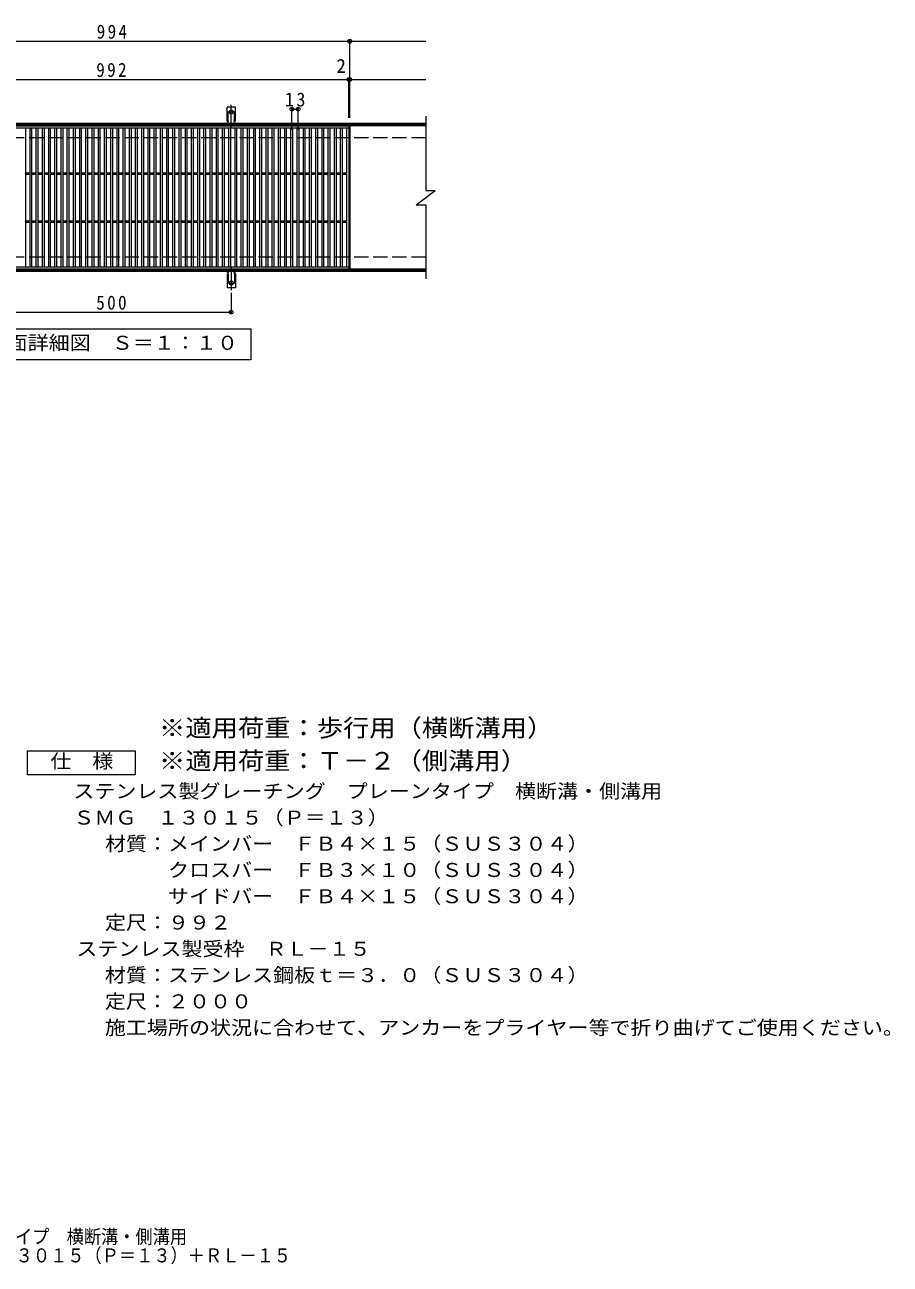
# Model space of a CAD drawing. Units: millimetres, scale not verified, with parts at other scales. Extents: x -1744 to 1629, y -1367 to 1226.
# Drawn here: x -182 to 1629, y -1367 to 1226 of the extents above; entities that cross this region are included whole.
import ezdxf
from ezdxf.enums import TextEntityAlignment as Align

# ---------------------------------------------------------------- set-up
doc = ezdxf.new("R2010")
doc.units = ezdxf.units.MM
doc.header["$LTSCALE"] = 10
doc.header["$PDMODE"] = 32
doc.header["$PDSIZE"] = 8
for name, pattern in [('CHAIN2', [12, 9, -1, 1, -1]), ('DASHED2', [3, 2, -1]), ('DASHED3', [4, 3, -1])]:
    doc.linetypes.add(name, pattern=pattern)
for name, color, linetype, lineweight in [('C-1', 2, 'Continuous', 9), ('C-2', 3, 'Continuous', 9), ('C-4', 7, 'Continuous', 9), ('C-5', 7, 'Continuous', 9), ('C-A', 3, 'Continuous', 9), ('D-5', 7, 'Continuous', 9)]:
    doc.layers.add(name, color=color, linetype=linetype, lineweight=lineweight)
doc.layers.add('F-5_F-5ﾚｲﾔ', color=2, linetype='Continuous')
doc.styles.add('ＭＳ ゴシック', font='')
doc.styles.get('ＭＳ ゴシック').set_extended_font_data('MS Gothic')

msp = doc.modelspace()

# ---------------------------------------------------------------- linework, layer by layer
at = {"layer": 'C-1'}
for p, q in [((656.57, 1019.98), (-648.43, 1019.98)), ((656.57, 1016.98), (-648.43, 1016.98)), ((656.57, 712.98), (-648.43, 712.98)), ((656.57, 709.98), (-648.43, 709.98))]:
    msp.add_line(p, q, dxfattribs=at)
at = {"layer": 'C-1', "linetype": 'DASHED3'}
for p, q in [((656.57, 989.98), (-648.43, 989.98)), ((656.57, 739.98), (-648.43, 739.98))]:
    msp.add_line(p, q, dxfattribs=at)
at = {"layer": 'C-2'}
for p, q in [((495.57, 1014.98), (495.57, 714.98)), ((497.57, 1014.98), (497.57, 714.98)), ((656.57, 1014.98), (497.57, 1014.98)), ((656.57, 1034.98), (656.57, 879.98)), ((-496.43, 1010.98), (495.57, 1010.98)), ((-180.43, 718.98), (-180.43, 1010.98)), ((-171.43, 718.98), (-171.43, 1010.98)), ((-167.43, 718.98), (-167.43, 1010.98)), ((-158.43, 718.98), (-158.43, 1010.98)), ((-154.43, 718.98), (-154.43, 1010.98)), ((-145.43, 718.98), (-145.43, 1010.98)), ((-141.43, 718.98), (-141.43, 1010.98)), ((-132.43, 718.98), (-132.43, 1010.98)), ((-128.43, 718.98), (-128.43, 1010.98)), ((-119.43, 718.98), (-119.43, 1010.98)), ((-115.43, 718.98), (-115.43, 1010.98)), ((-106.43, 718.98), (-106.43, 1010.98)), ((-102.43, 718.98), (-102.43, 1010.98)), ((-93.43, 718.98), (-93.43, 1010.98)), ((-89.43, 718.98), (-89.43, 1010.98)), ((-80.43, 718.98), (-80.43, 1010.98)), ((-76.43, 718.98), (-76.43, 1010.98)), ((-67.43, 718.98), (-67.43, 1010.98)), ((-63.43, 718.98), (-63.43, 1010.98)), ((-54.43, 718.98), (-54.43, 1010.98)), ((-50.43, 718.98), (-50.43, 1010.98)), ((-41.43, 718.98), (-41.43, 1010.98)), ((-37.43, 718.98), (-37.43, 1010.98)), ((-28.43, 718.98), (-28.43, 1010.98)), ((-24.43, 718.98), (-24.43, 1010.98)), ((-15.43, 718.98), (-15.43, 1010.98)), ((-11.43, 718.98), (-11.43, 1010.98)), ((-2.43, 718.98), (-2.43, 1010.98)), ((1.57, 718.98), (1.57, 1010.98)), ((10.57, 718.98), (10.57, 1010.98)), ((14.57, 718.98), (14.57, 1010.98)), ((23.57, 718.98), (23.57, 1010.98)), ((27.57, 718.98), (27.57, 1010.98)), ((36.57, 718.98), (36.57, 1010.98)), ((40.57, 718.98), (40.57, 1010.98)), ((49.57, 718.98), (49.57, 1010.98)), ((53.57, 718.98), (53.57, 1010.98)), ((62.57, 718.98), (62.57, 1010.98)), ((66.57, 718.98), (66.57, 1010.98)), ((75.57, 718.98), (75.57, 1010.98)), ((79.57, 718.98), (79.57, 1010.98)), ((88.57, 718.98), (88.57, 1010.98)), ((92.57, 718.98), (92.57, 1010.98)), ((101.57, 718.98), (101.57, 1010.98)), ((105.57, 718.98), (105.57, 1010.98)), ((114.57, 718.98), (114.57, 1010.98)), ((118.57, 718.98), (118.57, 1010.98)), ((127.57, 718.98), (127.57, 1010.98)), ((131.57, 718.98), (131.57, 1010.98)), ((140.57, 718.98), (140.57, 1010.98)), ((144.57, 718.98), (144.57, 1010.98)), ((153.57, 718.98), (153.57, 1010.98)), ((157.57, 718.98), (157.57, 1010.98)), ((166.57, 718.98), (166.57, 1010.98)), ((170.57, 718.98), (170.57, 1010.98)), ((179.57, 718.98), (179.57, 1010.98)), ((183.57, 718.98), (183.57, 1010.98)), ((192.57, 718.98), (192.57, 1010.98)), ((196.57, 718.98), (196.57, 1010.98)), ((205.57, 718.98), (205.57, 1010.98)), ((209.57, 718.98), (209.57, 1010.98)), ((218.57, 718.98), (218.57, 1010.98)), ((222.57, 718.98), (222.57, 1010.98)), ((231.57, 718.98), (231.57, 1010.98)), ((235.57, 718.98), (235.57, 1010.98)), ((244.57, 718.98), (244.57, 1010.98)), ((248.57, 718.98), (248.57, 1010.98)), ((257.57, 718.98), (257.57, 1010.98)), ((261.57, 718.98), (261.57, 1010.98)), ((270.57, 718.98), (270.57, 1010.98)), ((274.57, 718.98), (274.57, 1010.98)), ((283.57, 718.98), (283.57, 1010.98)), ((287.57, 718.98), (287.57, 1010.98)), ((296.57, 718.98), (296.57, 1010.98)), ((300.57, 718.98), (300.57, 1010.98)), ((309.57, 718.98), (309.57, 1010.98)), ((313.57, 718.98), (313.57, 1010.98)), ((322.57, 718.98), (322.57, 1010.98)), ((326.57, 718.98), (326.57, 1010.98)), ((335.57, 718.98), (335.57, 1010.98)), ((339.57, 718.98), (339.57, 1010.98)), ((348.57, 718.98), (348.57, 1010.98)), ((352.57, 718.98), (352.57, 1010.98)), ((361.57, 718.98), (361.57, 1010.98)), ((365.57, 718.98), (365.57, 1010.98)), ((374.57, 718.98), (374.57, 1010.98)), ((378.57, 718.98), (378.57, 1010.98)), ((387.57, 718.98), (387.57, 1010.98)), ((391.57, 718.98), (391.57, 1010.98)), ((400.57, 718.98), (400.57, 1010.98)), ((404.57, 718.98), (404.57, 1010.98)), ((413.57, 718.98), (413.57, 1010.98)), ((417.57, 718.98), (417.57, 1010.98)), ((426.57, 718.98), (426.57, 1010.98)), ((430.57, 718.98), (430.57, 1010.98)), ((439.57, 718.98), (439.57, 1010.98)), ((443.57, 718.98), (443.57, 1010.98)), ((452.57, 718.98), (452.57, 1010.98)), ((456.57, 718.98), (456.57, 1010.98)), ((465.57, 718.98), (465.57, 1010.98)), ((469.57, 718.98), (469.57, 1010.98)), ((478.57, 718.98), (478.57, 1010.98)), ((482.57, 718.98), (482.57, 1010.98)), ((491.57, 718.98), (491.57, 1010.98)), ((-180.43, 916.48), (-171.43, 916.48)), ((-180.43, 913.48), (-171.43, 913.48)), ((-167.43, 916.48), (-158.43, 916.48)), ((-167.43, 913.48), (-158.43, 913.48)), ((-154.43, 916.48), (-145.43, 916.48)), ((-154.43, 913.48), (-145.43, 913.48)), ((-141.43, 916.48), (-132.43, 916.48)), ((-141.43, 913.48), (-132.43, 913.48)), ((-128.43, 916.48), (-119.43, 916.48)), ((-128.43, 913.48), (-119.43, 913.48)), ((-115.43, 916.48), (-106.43, 916.48)), ((-115.43, 913.48), (-106.43, 913.48)), ((-102.43, 916.48), (-93.43, 916.48)), ((-102.43, 913.48), (-93.43, 913.48)), ((-89.43, 916.48), (-80.43, 916.48)), ((-89.43, 913.48), (-80.43, 913.48)), ((-76.43, 916.48), (-67.43, 916.48)), ((-76.43, 913.48), (-67.43, 913.48)), ((-63.43, 916.48), (-54.43, 916.48)), ((-63.43, 913.48), (-54.43, 913.48)), ((-50.43, 916.48), (-41.43, 916.48)), ((-50.43, 913.48), (-41.43, 913.48)), ((-37.43, 916.48), (-28.43, 916.48)), ((-37.43, 913.48), (-28.43, 913.48)), ((-24.43, 916.48), (-15.43, 916.48)), ((-24.43, 913.48), (-15.43, 913.48)), ((-11.43, 916.48), (-2.43, 916.48)), ((-11.43, 913.48), (-2.43, 913.48)), ((1.57, 916.48), (10.57, 916.48)), ((1.57, 913.48), (10.57, 913.48)), ((14.57, 916.48), (23.57, 916.48)), ((14.57, 913.48), (23.57, 913.48)), ((27.57, 916.48), (36.57, 916.48)), ((27.57, 913.48), (36.57, 913.48)), ((40.57, 916.48), (49.57, 916.48)), ((40.57, 913.48), (49.57, 913.48)), ((53.57, 916.48), (62.57, 916.48)), ((53.57, 913.48), (62.57, 913.48)), ((66.57, 916.48), (75.57, 916.48)), ((66.57, 913.48), (75.57, 913.48)), ((79.57, 916.48), (88.57, 916.48)), ((79.57, 913.48), (88.57, 913.48)), ((92.57, 916.48), (101.57, 916.48)), ((92.57, 913.48), (101.57, 913.48)), ((105.57, 916.48), (114.57, 916.48)), ((105.57, 913.48), (114.57, 913.48)), ((118.57, 916.48), (127.57, 916.48)), ((118.57, 913.48), (127.57, 913.48)), ((131.57, 916.48), (140.57, 916.48)), ((131.57, 913.48), (140.57, 913.48)), ((144.57, 916.48), (153.57, 916.48)), ((144.57, 913.48), (153.57, 913.48)), ((157.57, 916.48), (166.57, 916.48)), ((157.57, 913.48), (166.57, 913.48)), ((170.57, 916.48), (179.57, 916.48)), ((170.57, 913.48), (179.57, 913.48)), ((183.57, 916.48), (192.57, 916.48)), ((183.57, 913.48), (192.57, 913.48)), ((196.57, 916.48), (205.57, 916.48)), ((196.57, 913.48), (205.57, 913.48)), ((209.57, 916.48), (218.57, 916.48)), ((209.57, 913.48), (218.57, 913.48)), ((222.57, 916.48), (231.57, 916.48)), ((222.57, 913.48), (231.57, 913.48)), ((235.57, 916.48), (244.57, 916.48)), ((235.57, 913.48), (244.57, 913.48)), ((248.57, 916.48), (257.57, 916.48)), ((248.57, 913.48), (257.57, 913.48)), ((261.57, 916.48), (270.57, 916.48)), ((261.57, 913.48), (270.57, 913.48)), ((274.57, 916.48), (283.57, 916.48)), ((274.57, 913.48), (283.57, 913.48)), ((287.57, 916.48), (296.57, 916.48)), ((287.57, 913.48), (296.57, 913.48)), ((300.57, 916.48), (309.57, 916.48)), ((300.57, 913.48), (309.57, 913.48)), ((313.57, 916.48), (322.57, 916.48)), ((313.57, 913.48), (322.57, 913.48)), ((326.57, 916.48), (335.57, 916.48)), ((326.57, 913.48), (335.57, 913.48)), ((339.57, 916.48), (348.57, 916.48)), ((339.57, 913.48), (348.57, 913.48)), ((352.57, 916.48), (361.57, 916.48)), ((352.57, 913.48), (361.57, 913.48)), ((365.57, 916.48), (374.57, 916.48)), ((365.57, 913.48), (374.57, 913.48)), ((378.57, 916.48), (387.57, 916.48)), ((378.57, 913.48), (387.57, 913.48)), ((391.57, 916.48), (400.57, 916.48)), ((391.57, 913.48), (400.57, 913.48)), ((404.57, 916.48), (413.57, 916.48)), ((404.57, 913.48), (413.57, 913.48)), ((417.57, 916.48), (426.57, 916.48)), ((417.57, 913.48), (426.57, 913.48)), ((430.57, 916.48), (439.57, 916.48)), ((430.57, 913.48), (439.57, 913.48)), ((443.57, 916.48), (452.57, 916.48)), ((443.57, 913.48), (452.57, 913.48)), ((456.57, 916.48), (465.57, 916.48)), ((456.57, 913.48), (465.57, 913.48)), ((469.57, 916.48), (478.57, 916.48)), ((469.57, 913.48), (478.57, 913.48)), ((482.57, 916.48), (491.57, 916.48)), ((482.57, 913.48), (491.57, 913.48)), ((636.57, 849.98), (676.57, 879.98)), ((656.57, 879.98), (676.57, 879.98)), ((636.57, 849.98), (656.57, 849.98)), ((656.57, 849.98), (656.57, 694.98)), ((-180.43, 816.48), (-171.43, 816.48)), ((-180.43, 813.48), (-171.43, 813.48)), ((-167.43, 816.48), (-158.43, 816.48)), ((-167.43, 813.48), (-158.43, 813.48)), ((-154.43, 816.48), (-145.43, 816.48)), ((-154.43, 813.48), (-145.43, 813.48)), ((-141.43, 816.48), (-132.43, 816.48)), ((-141.43, 813.48), (-132.43, 813.48)), ((-128.43, 816.48), (-119.43, 816.48)), ((-128.43, 813.48), (-119.43, 813.48)), ((-115.43, 816.48), (-106.43, 816.48)), ((-115.43, 813.48), (-106.43, 813.48)), ((-102.43, 816.48), (-93.43, 816.48)), ((-102.43, 813.48), (-93.43, 813.48)), ((-89.43, 816.48), (-80.43, 816.48)), ((-89.43, 813.48), (-80.43, 813.48)), ((-76.43, 816.48), (-67.43, 816.48)), ((-76.43, 813.48), (-67.43, 813.48)), ((-63.43, 816.48), (-54.43, 816.48)), ((-63.43, 813.48), (-54.43, 813.48)), ((-50.43, 816.48), (-41.43, 816.48)), ((-50.43, 813.48), (-41.43, 813.48)), ((-37.43, 816.48), (-28.43, 816.48)), ((-37.43, 813.48), (-28.43, 813.48)), ((-24.43, 816.48), (-15.43, 816.48)), ((-24.43, 813.48), (-15.43, 813.48)), ((-11.43, 816.48), (-2.43, 816.48)), ((-11.43, 813.48), (-2.43, 813.48)), ((1.57, 816.48), (10.57, 816.48)), ((1.57, 813.48), (10.57, 813.48)), ((14.57, 816.48), (23.57, 816.48)), ((14.57, 813.48), (23.57, 813.48)), ((27.57, 816.48), (36.57, 816.48)), ((27.57, 813.48), (36.57, 813.48)), ((40.57, 816.48), (49.57, 816.48)), ((40.57, 813.48), (49.57, 813.48)), ((53.57, 816.48), (62.57, 816.48)), ((53.57, 813.48), (62.57, 813.48)), ((66.57, 816.48), (75.57, 816.48)), ((66.57, 813.48), (75.57, 813.48)), ((79.57, 816.48), (88.57, 816.48)), ((79.57, 813.48), (88.57, 813.48)), ((92.57, 816.48), (101.57, 816.48)), ((92.57, 813.48), (101.57, 813.48)), ((105.57, 816.48), (114.57, 816.48)), ((105.57, 813.48), (114.57, 813.48)), ((118.57, 816.48), (127.57, 816.48)), ((118.57, 813.48), (127.57, 813.48)), ((131.57, 816.48), (140.57, 816.48)), ((131.57, 813.48), (140.57, 813.48)), ((144.57, 816.48), (153.57, 816.48)), ((144.57, 813.48), (153.57, 813.48)), ((157.57, 816.48), (166.57, 816.48)), ((157.57, 813.48), (166.57, 813.48)), ((170.57, 816.48), (179.57, 816.48)), ((170.57, 813.48), (179.57, 813.48)), ((183.57, 816.48), (192.57, 816.48)), ((183.57, 813.48), (192.57, 813.48)), ((196.57, 816.48), (205.57, 816.48)), ((196.57, 813.48), (205.57, 813.48)), ((209.57, 816.48), (218.57, 816.48)), ((209.57, 813.48), (218.57, 813.48)), ((222.57, 816.48), (231.57, 816.48)), ((222.57, 813.48), (231.57, 813.48)), ((235.57, 816.48), (244.57, 816.48)), ((235.57, 813.48), (244.57, 813.48)), ((248.57, 816.48), (257.57, 816.48)), ((248.57, 813.48), (257.57, 813.48)), ((261.57, 816.48), (270.57, 816.48)), ((261.57, 813.48), (270.57, 813.48)), ((274.57, 816.48), (283.57, 816.48)), ((274.57, 813.48), (283.57, 813.48)), ((287.57, 816.48), (296.57, 816.48)), ((287.57, 813.48), (296.57, 813.48)), ((300.57, 816.48), (309.57, 816.48)), ((300.57, 813.48), (309.57, 813.48)), ((313.57, 816.48), (322.57, 816.48)), ((313.57, 813.48), (322.57, 813.48)), ((326.57, 816.48), (335.57, 816.48)), ((326.57, 813.48), (335.57, 813.48)), ((339.57, 816.48), (348.57, 816.48)), ((339.57, 813.48), (348.57, 813.48)), ((352.57, 816.48), (361.57, 816.48)), ((352.57, 813.48), (361.57, 813.48)), ((365.57, 816.48), (374.57, 816.48)), ((365.57, 813.48), (374.57, 813.48)), ((378.57, 816.48), (387.57, 816.48)), ((378.57, 813.48), (387.57, 813.48)), ((391.57, 816.48), (400.57, 816.48)), ((391.57, 813.48), (400.57, 813.48)), ((404.57, 816.48), (413.57, 816.48)), ((404.57, 813.48), (413.57, 813.48)), ((417.57, 816.48), (426.57, 816.48)), ((417.57, 813.48), (426.57, 813.48)), ((430.57, 816.48), (439.57, 816.48)), ((430.57, 813.48), (439.57, 813.48)), ((443.57, 816.48), (452.57, 816.48)), ((443.57, 813.48), (452.57, 813.48)), ((456.57, 816.48), (465.57, 816.48)), ((456.57, 813.48), (465.57, 813.48)), ((469.57, 816.48), (478.57, 816.48)), ((469.57, 813.48), (478.57, 813.48)), ((482.57, 816.48), (491.57, 816.48)), ((482.57, 813.48), (491.57, 813.48)), ((495.57, 718.98), (-496.43, 718.98)), ((495.57, 714.98), (-496.43, 714.98)), ((656.57, 714.98), (497.57, 714.98))]:
    msp.add_line(p, q, dxfattribs=at)
msp.add_lwpolyline([(-496.43, 714.98), (-496.43, 1014.98), (495.57, 1014.98)], dxfattribs=at)
at = {"layer": 'C-4'}
for p, q in [((497.57, 1031.98), (497.57, 1194.98)), ((-648.43, 1191.98), (656.57, 1191.98)), ((-648.43, 1111.98), (656.57, 1111.98)), ((495.57, 1031.98), (495.57, 1114.98)), ((376.57, 1006.98), (376.57, 1052.98)), ((376.57, 1049.98), (389.57, 1049.98)), ((389.57, 1006.98), (389.57, 1052.98)), ((249.57, 665.26), (249.57, 621.98)), ((-250.43, 624.98), (249.57, 624.98))]:
    msp.add_line(p, q, dxfattribs=at)
for p in [(497.57, 1191.98), (495.57, 1111.98), (497.57, 1111.98), (376.57, 1049.98), (389.57, 1049.98), (249.57, 624.98)]:
    msp.add_point(p, dxfattribs=at)
at = {"layer": 'C-5'}
msp.add_lwpolyline([(-284.43, 524.98), (-284.43, 589.98), (290.57, 589.98), (290.57, 524.98)], close=True, dxfattribs=at)
at = {"layer": 'C-A'}
for p, q in [((240.82, 1024.98), (240.82, 1053.98)), ((258.32, 1053.98), (240.82, 1053.98)), ((258.32, 1024.98), (258.32, 1053.98)), ((240.82, 1024.98), (242.07, 1024.98)), ((241.57, 1020.98), (242.07, 1020.98)), ((258.32, 1024.98), (257.07, 1024.98)), ((257.07, 1020.98), (257.58, 1020.98)), ((240.82, 704.98), (242.07, 704.98)), ((240.82, 704.98), (240.82, 675.98)), ((241.57, 708.98), (242.07, 708.98)), ((257.07, 708.98), (257.58, 708.98)), ((258.32, 704.98), (257.07, 704.98)), ((258.32, 704.98), (258.32, 675.98)), ((258.32, 675.98), (240.82, 675.98))]:
    msp.add_line(p, q, dxfattribs=at)
at = {"layer": 'C-A', "linetype": 'DASHED2'}
for p, q in [((242.82, 1024.83), (242.82, 1053.98)), ((256.32, 1024.83), (256.32, 1053.98)), ((242.82, 705.12), (242.82, 675.98)), ((256.32, 705.12), (256.32, 675.98))]:
    msp.add_line(p, q, dxfattribs=at)
at = {"layer": 'C-A', "color": 7, "linetype": 'CHAIN2'}
for p, q in [((243.8, 1043.98), (255.35, 1043.98)), ((249.57, 1011.51), (249.57, 1058.91)), ((249.57, 718.44), (249.57, 671.04)), ((243.8, 685.98), (255.35, 685.98))]:
    msp.add_line(p, q, dxfattribs=at)
at = {"layer": 'C-A'}
for centre in [(249.57, 1043.98), (249.57, 685.98)]:
    msp.add_circle(centre, 4.25, dxfattribs=at)
for centre, start, end in [((241.57, 1018.98), 90.27596, 150.00047), ((242.07, 1022.98), 270, 90), ((257.07, 1022.98), 90, 269.8667), ((257.57, 1018.98), 29.99927, 89.75836), ((241.57, 710.98), 209.99951, 269.72403), ((242.07, 706.98), 270, 90), ((257.07, 706.98), 90.13329, 270), ((257.57, 710.98), 270.24162, 330.00072)]:
    msp.add_arc(centre, 2, start, end, dxfattribs=at)
at = {"layer": 'D-5'}
msp.add_lwpolyline([(-176.51, -343.13), (-176.51, -293.13), (48.49, -293.13), (48.49, -343.13)], close=True, dxfattribs=at)

# ---------------------------------------------------------------- texts
at = {"layer": 'C-4', "color": 2, "style": 'ＭＳ ゴシック'}
msp.add_text('2', height=29.33, dxfattribs=at).set_placement((469.61, 1116.98), align=Align.BOTTOM_LEFT)
at = {"layer": 'C-4', "color": 2, "char_height": 29.33, "attachment_point": 7, "style": 'ＭＳ ゴシック'}
for s, insert in [('\\T1.27;\\W0.9;994', (-31.93, 1196.98)), ('\\T1.27;\\W0.9;992', (-32.93, 1116.98)), ('\\T1.27;\\W0.95;13', (361.82, 1054.98)), ('\\T1.27;\\W0.9;500', (-32.93, 629.98))]:
    msp.add_mtext(s, dxfattribs=dict(at, insert=insert))
at = {"layer": 'C-5', "color": 2, "style": 'ＭＳ ゴシック', "width": 1.1}
msp.add_text('平面詳細図\u3000Ｓ＝１：１０', height=29.33, dxfattribs=at).set_placement((-264.43, 537.48), align=Align.BOTTOM_LEFT)
at = {"layer": 'D-5', "color": 3, "style": 'ＭＳ ゴシック', "width": 1.1}
for s, p in [('※適用荷重：歩行用（横断溝用）', (98.49, -274.22)), ('※適用荷重：Ｔ－２（側溝用）', (98.49, -343.13))]:
    msp.add_text(s, height=36.66, dxfattribs=at).set_placement(p, align=Align.BOTTOM_LEFT)
at = {"layer": 'D-5', "color": 2, "style": 'ＭＳ ゴシック', "width": 1.1}
for s, p in [('仕\u3000様', (-129.01, -338.13)), ('ステンレス製グレーチング\u3000プレーンタイプ\u3000横断溝・側溝用', (-80.86, -400.82)), ('ＳＭＧ\u3000１３０１５（Ｐ＝１３）', (-80.86, -456.19)), ('材質：メインバー\u3000ＦＢ４×１５（ＳＵＳ３０４）', (-14.71, -510.78)), ('\u3000\u3000\u3000クロスバー\u3000ＦＢ３×１０（ＳＵＳ３０４）', (-14.71, -565.78)), ('\u3000\u3000\u3000サイドバー\u3000ＦＢ４×１５（ＳＵＳ３０４）', (-14.71, -620.78)), ('定尺：９９２', (-14.71, -675.78)), ('ステンレス製受枠\u3000ＲＬ－１５', (-74.65, -730.78)), ('材質：ステンレス鋼板ｔ＝３．０（ＳＵＳ３０４）', (-14.94, -785.78)), ('定尺：２０００', (-14.94, -840.78)), ('施工場所の状況に合わせて、アンカーをプライヤー等で折り曲げてご使用ください。', (-14.94, -895.78))]:
    msp.add_text(s, height=29.33, dxfattribs=at).set_placement(p, align=Align.BOTTOM_LEFT)
at = {"layer": 'F-5_F-5ﾚｲﾔ', "style": 'ＭＳ ゴシック', "width": 0.9}
for s, p in [('ステンレス製グレーチング\u3000プレーンタイプ\u3000横断溝・側溝用', (-851, -1333.11)), ('ＳＭＧ\u3000１３０１５（Ｐ＝１３）＋ＲＬ－１５', (-381.41, -1372.33))]:
    msp.add_text(s, height=29.33, dxfattribs=at).set_placement(p, align=Align.BOTTOM_LEFT)

doc.saveas('drawing.dxf')
